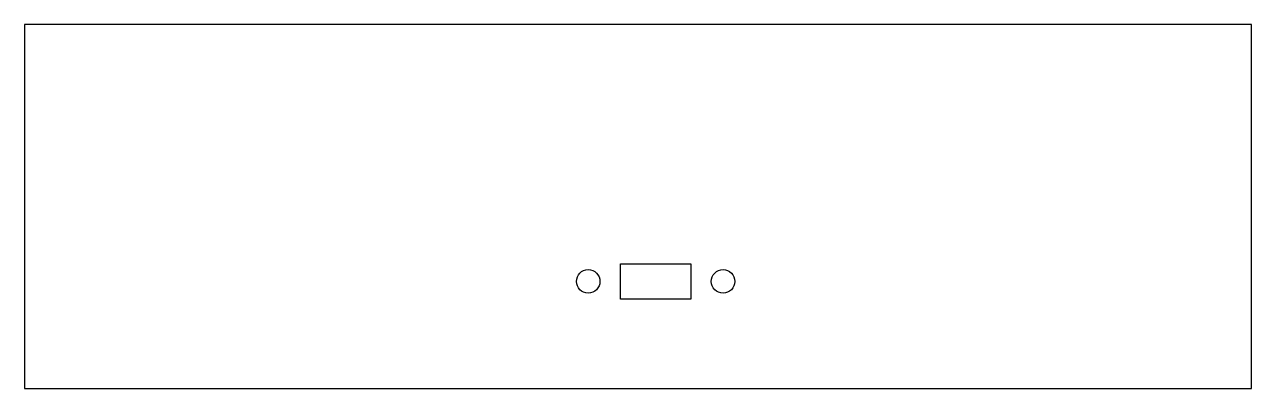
# Model space of a CAD drawing. Header units: millimetres. Extents: x -78 to 78, y -23 to 23.
import ezdxf

# ---------------------------------------------------------------- set-up
doc = ezdxf.new("R2010")
doc.units = ezdxf.units.MM
doc.layers.add('CUTOUTS', color=1, linetype='CONTINUOUS')
doc.layers.add('PERIMETER', color=5, linetype='CONTINUOUS')

msp = doc.modelspace()

# ---------------------------------------------------------------- linework, layer by layer
at = {"layer": 'CUTOUTS'}
for p, q in [((-2.25, -7.3), (6.75, -7.3)), ((-2.25, -11.8), (-2.25, -7.3)), ((6.75, -7.3), (6.75, -11.8)), ((6.75, -11.8), (-2.25, -11.8))]:
    msp.add_line(p, q, dxfattribs=at)
for centre in [(-6.35, -9.55), (10.85, -9.55)]:
    msp.add_circle(centre, 1.5, dxfattribs=at)
at = {"layer": 'PERIMETER'}
for p, q in [((78.25, 23.2), (-78.25, 23.2)), ((-78.25, 23.2), (-78.25, -23.2)), ((78.25, -23.2), (78.25, 23.2)), ((-78.25, -23.2), (78.25, -23.2))]:
    msp.add_line(p, q, dxfattribs=at)

doc.saveas('drawing.dxf')
